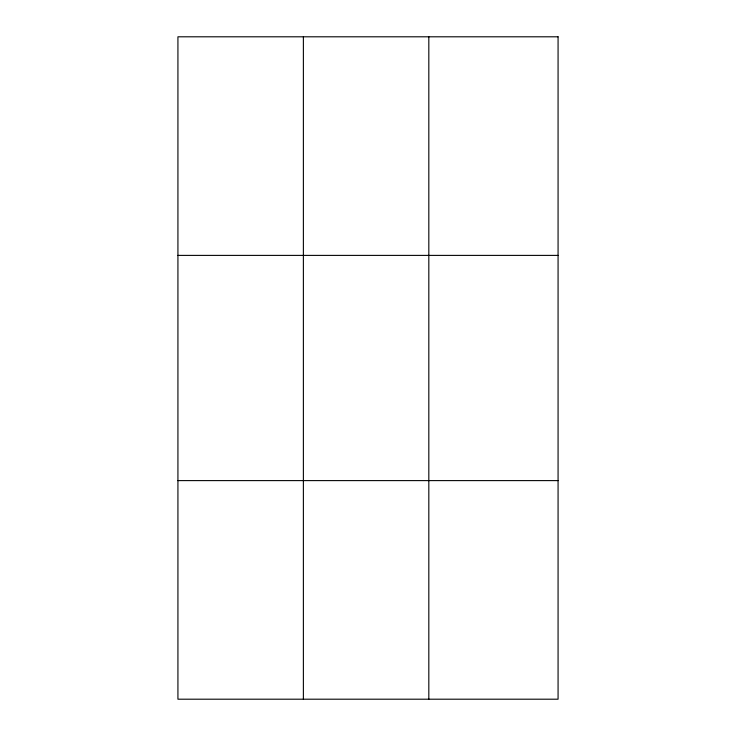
<?xml version="1.0" encoding="UTF-8"?>
<svg xmlns="http://www.w3.org/2000/svg" width="736" height="736" viewBox="0 0 736 736"><rect width="100%" height="100%" fill="white"/><g stroke="black" fill="none" stroke-linecap="round" stroke-linejoin="round"><path stroke-width="1.1" d="M303.379 36.8L303.379 699.2M428.821 36.8L428.821 699.2M177.928 255.392L558.072 255.392M177.928 480.608L558.072 480.608M558.072 36.8L558.072 699.2L177.928 699.2L177.928 36.8L558.072 36.8"/></g></svg>
